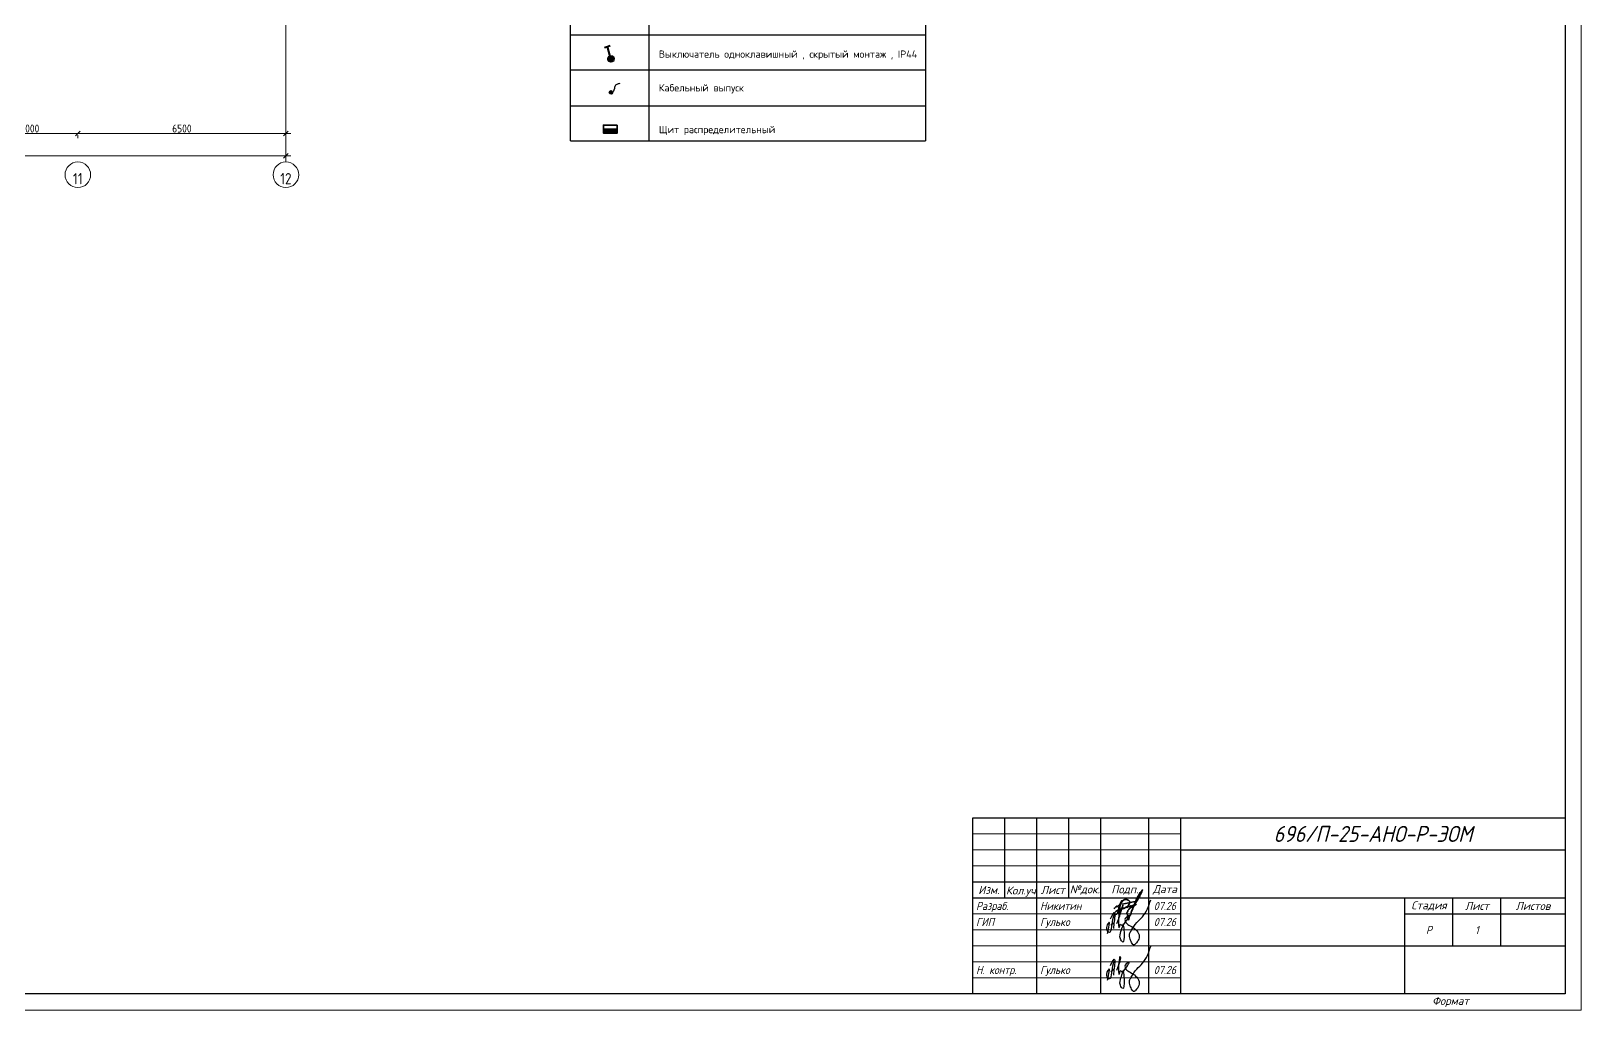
# Model space of a CAD drawing. Header units: millimetres. Extents: x -32 to 417638015, y -35 to 175284279.
# Drawn here: x 416933212 to 416981638, y 175200179 to 175230761 of the extents above; entities that cross this region are included whole.
import ezdxf
from ezdxf.enums import TextEntityAlignment as Align

# ---------------------------------------------------------------- set-up
doc = ezdxf.new("R2010")
doc.units = ezdxf.units.MM
doc.linetypes.add('ADSK_Линия сетки', pattern=[25, 20, -2.5, 0, -2.5])
for name, color, linetype in [('PDF _!!ОБН', 5, 'Continuous'), ('PDF __ЭМ_Кабельный вывод', 1, 'Continuous'), ('PDF _SHTAMPS', 7, 'Continuous'), ('PDF _Текст', 7, 'Continuous'), ('PDF _ЭОМ_Щит', 5, 'Continuous'), ('RAMKA', 7, 'Continuous')]:
    doc.layers.add(name, color=color, linetype=linetype)
for name, color, linetype, lineweight in [('Оси', 253, 'Continuous', 9), ('ПП_Оформление_подписи_ГИП_Гулько', 5, 'Continuous', 30), ('ПП_Оформление_подписи_Разраб_ЭОМ_Никитин', 5, 'Continuous', 30), ('Размеры', 7, 'Continuous', 9), ('ШТРИХОВКА', 252, 'Continuous', 15)]:
    doc.layers.add(name, color=color, linetype=linetype, lineweight=lineweight)
doc.layers.add('Подписи', color=7, linetype='Continuous', lineweight=9, true_color=0x312af4)
doc.styles.add('GOST Common', font='GOST_Common.ttf', dxfattribs={"width": 0.9, "height": 350})
doc.styles.add('GOST Common_1', font='GOST_Common.ttf', dxfattribs={"width": 0.9, "height": 250})
doc.styles.add('PDF ISOCPEUR', font='isocpeur.ttf')
doc.styles.add('RAMKA', font='isocpeur.ttf', dxfattribs={"oblique": 15, "height": 5})
doc.styles.get("Standard").update_dxf_attribs({"font": 'arial.ttf'})
doc.dimstyles.new('ADSK_Основной_2_5_мм', dxfattribs={"dimscale": 304.8, "dimtxt": 251.428749, "dimasz": 0.463911, "dimexe": 0.492126, "dimexo": 0.492126, "dimgap": 0.098425, "dimtad": 1, "dimrnd": 0.01, "dimdsep": 46, "dimtxsty": 'GOST Common_1', "dimblk1": 'OBLIQUE', "dimblk2": 'OBLIQUE', "dimsah": 1, "dimcen": 0.09, "dimdle": 0.492126, "dimazin": 2, "dimtfac": 1, "dimtdec": 4, "dimtix": 1, "dimtmove": 0, "dimatfit": 3, "dimfxl": 1, "dimtvp": 1, "dimtolj": 1, "dimtzin": 0, "dimlwd": 20, "dimlwe": 20, "dimarcsym": 2})

# ---------------------------------------------------------------- blocks, each defined once
blk = doc.blocks.new('_Oblique')
at = {"color": 0, "linetype": 'ByBlock', "lineweight": -2}
blk.add_line((-0.5, -0.5), (0.5, 0.5), dxfattribs=at)
blk = doc.blocks.new('*D181')
at = {"layer": 'Defpoints', "color": 0, "transparency": 16777216}
for p in [(46536, -3702), (49536, -3702), (49536, -3802)]:
    blk.add_point(p, dxfattribs=at)
at = {"layer": 'Размеры', "color": 0, "transparency": 16777216}
for p, q in [((46386, -3802), (49686, -3802)), ((46536, -3852), (46536, -3952)), ((49536, -3852), (49536, -3952))]:
    blk.add_line(p, q, dxfattribs=at)
at = {"layer": 'Размеры', "color": 0, "transparency": 16777216, "xscale": 141.4, "yscale": 141.4, "zscale": 141.4, "rotation": 180}
blk.add_blockref('_Oblique', (46536, -3802), dxfattribs=at)
at = {"layer": 'Размеры', "color": 0, "transparency": 16777216, "xscale": 141.4, "yscale": 141.4, "zscale": 141.4}
blk.add_blockref('_Oblique', (49536, -3802), dxfattribs=at)
at = {"layer": 'Размеры', "color": 0, "transparency": 16777216, "insert": (48036, -3647), "char_height": 250, "width": 756.84, "attachment_point": 5, "style": 'GOST Common_1'}
blk.add_mtext('\\A1;3000', dxfattribs=at)
blk = doc.blocks.new('*D182')
at = {"layer": 'Defpoints', "color": 0, "transparency": 16777216}
for p in [(49536, -3702), (56036, -3702), (56036, -3802)]:
    blk.add_point(p, dxfattribs=at)
at = {"layer": 'Размеры', "color": 0, "transparency": 16777216}
for p, q in [((49386, -3802), (56186, -3802)), ((49536, -3852), (49536, -3952)), ((56036, -3852), (56036, -3952))]:
    blk.add_line(p, q, dxfattribs=at)
at = {"layer": 'Размеры', "color": 0, "transparency": 16777216, "xscale": 141.4, "yscale": 141.4, "zscale": 141.4, "rotation": 180}
blk.add_blockref('_Oblique', (49536, -3802), dxfattribs=at)
at = {"layer": 'Размеры', "color": 0, "transparency": 16777216, "xscale": 141.4, "yscale": 141.4, "zscale": 141.4}
blk.add_blockref('_Oblique', (56036, -3802), dxfattribs=at)
at = {"layer": 'Размеры', "color": 0, "transparency": 16777216, "insert": (52786, -3647), "char_height": 250, "width": 756.84, "attachment_point": 5, "style": 'GOST Common_1'}
blk.add_mtext('\\A1;6500', dxfattribs=at)
blk = doc.blocks.new('*D183')
at = {"layer": 'Defpoints', "color": 0, "transparency": 16777216}
for p in [(-5814, -4402), (56036, -4402), (56036, -4502)]:
    blk.add_point(p, dxfattribs=at)
at = {"layer": 'Размеры', "color": 0, "transparency": 16777216}
for p, q in [((-5964, -4502), (56186, -4502)), ((-5814, -4552), (-5814, -4652)), ((56036, -4552), (56036, -4652))]:
    blk.add_line(p, q, dxfattribs=at)
at = {"layer": 'Размеры', "color": 0, "transparency": 16777216, "xscale": 141.4, "yscale": 141.4, "zscale": 141.4, "rotation": 180}
blk.add_blockref('_Oblique', (-5814, -4502), dxfattribs=at)
at = {"layer": 'Размеры', "color": 0, "transparency": 16777216, "xscale": 141.4, "yscale": 141.4, "zscale": 141.4}
blk.add_blockref('_Oblique', (56036, -4502), dxfattribs=at)
at = {"layer": 'Размеры', "color": 0, "transparency": 16777216, "insert": (25111, -4347), "char_height": 250, "width": 889.8, "attachment_point": 5, "style": 'GOST Common_1'}
blk.add_mtext('\\A1;61850', dxfattribs=at)
blk = doc.blocks.new('A$Cb06f03d6')
at = {"layer": 'ПП_Оформление_подписи_ГИП_Гулько'}
blk.add_line((-125812, 86151), (-99010, 105567), dxfattribs=at)
for points in [[(48334, 37486), (96196, 107493), (144753, 156012), (214812, 300877)], [(-153665, 12505), (-142841, 105790), (-159754, 76722), (-152989, 32784), (-137429, 26024), (-117811, 71315), (-98869, 164600), (-92504, 179742), (-92297, 176756)], [(-128360, 138738), (-93552, 187518), (-92504, 179742), (-97797, 114560), (-104164, 55600)], [(-75533, 97324), (-42210, 189000), (-42210, 208026), (-48269, 212783), (-52164, 202837), (-57357, 65757), (-56924, 62730), (-40479, 94297), (-32257, 83054), (-17543, 96459), (-18408, 94730), (-18706, 73957), (-12202, 5501), (-23909, -59489), (-44288, -31326), (-39549, 31070), (-17839, 86088), (28122, 165376), (-2229, 141546), (2107, 106452), (39396, 79590), (85790, 47095), (115708, 735), (107904, -44757), (87958, -72486), (68013, -84185), (56306, -72920)], [(56306, -72920), (39460, -35096), (34790, 9574), (48334, 37486)]]:
    blk.add_spline(points, degree=3, dxfattribs=at)
blk = doc.blocks.new('Никитин И.В. подпись')
at = {"color": 5, "lineweight": 35}
for points in [[(0, 0), (602, -1724), (2007, -2407), (3934, -2407), (6143, -802), (8311, 442), (9997, 1445), (11403, 2529), (12527, 3050), (13611, 2408), (15217, 2408), (17425, 3331), (19794, 4575), (21240, 5378), (22324, 5378), (23207, 3893), (23207, 3291), (28419, 5040), (34273, 8632), (43207, 17047), (50303, 27442), (55952, 36883), (62532, 48513), (67769, 59084), (72802, 69346), (75472, 74169), (78039, 81045), (79261, 83531), (75163, 79486), (71013, 74068), (65109, 66390), (62179, 61575), (59008, 56240), (56180, 50874), (51628, 41792), (48349, 33799), (44744, 25479), (41658, 16928), (38577, 9394), (35036, 222), (29326, -12715), (25523, -22346), (22704, -29814), (19481, -38250), (16561, -44005), (15820, -46019), (12174, -57338), (9438, -62595), (8070, -62595), (6749, -61249), (5999, -57223), (5999, -43279), (5999, -38153), (2629, -32924), (1836, -31590), (3630, -26797), (4762, -24498), (7660, -18166), (10828, -13721), (13524, -9949), (15882, -7592), (19252, -5100), (27677, -49), (35068, 4388), (40499, 7484), (49708, 13124)], [(-61141, -9119), (-56920, -4180), (-51478, 315), (-48257, 3367), (-47749, 4833), (-47749, 2430), (-47421, 1774), (-46569, 1403), (-45257, 1403), (-44361, 1818), (-40252, 5103), (-35357, 8946), (-30113, 14561), (-27569, 17068), (-25591, 20069), (-22835, 23741), (-21480, 28085), (-21480, 30147), (-22085, 30681), (-22903, 30681), (-23259, 30681), (-24184, 29614), (-24682, 28619), (-26710, 25099), (-28240, 21473), (-30339, 16283), (-33957, 4766), (-36631, -4274), (-38624, -14132), (-40786, -23569), (-44096, -30947), (-47059, -34122), (-49096, -35520), (-51630, -36412), (-54343, -36412), (-56664, -35591), (-58342, -34485), (-59056, -32345), (-58627, -29384), (-57235, -27351), (-53201, -23427), (-49774, -20822), (-44738, -17276), (-40454, -15564), (-37848, -14280), (-31137, -12104), (-25293, -10424), (-13570, -7108), (-5634, -3792), (1195, 873), (6533, 4946), (12124, 11398), (15268, 17253), (16169, 22480), (15268, 27238), (13103, 30122), (9749, 32825), (5774, 35220), (2203, 36625), (-4037, 36625), (-7969, 35904), (-13812, 33165), (-18538, 29849), (-21618, 25620), (-26152, 18460), (-28224, 13858), (-30608, 6833), (-31764, 2065), (-32434, -877), (-32817, -2860), (-33290, -5472), (-33874, -9228), (-35328, -17258), (-39288, -34300), (-34394, -13004)], [(-28077, -24913), (-17323, 8593)], [(-20379, 13407), (42726, 27296)], [(-12124, -2986), (-13038, -5766), (-12685, -6817), (-12402, -6759)]]:
    blk.add_spline(points, degree=3, dxfattribs=at)
blk = doc.blocks.new('*U1108')
at = {"lineweight": 30, "transparency": 33554687}
for p, q in [((999, 5), (999, 60)), ((999, 60), (1184, 60)), ((1009, 35), (1009, 60)), ((1019, 5), (1019, 60)), ((1029, 35), (1029, 60)), ((1039, 5), (1039, 60)), ((1054, 5), (1054, 60)), ((1064, 5), (1064, 60)), ((1064, 50), (1184, 50)), ((999, 40), (1064, 40)), ((999, 35), (1064, 35)), ((1064, 35), (1184, 35)), ((1134, 20), (1134, 35)), ((1149, 20), (1149, 35)), ((1164, 20), (1164, 35)), ((1134, 30), (1184, 30)), ((1064, 20), (1184, 20)), ((1134, 5), (1134, 20))]:
    blk.add_line(p, q, dxfattribs=at)
at = {"lineweight": 20, "transparency": 33554687}
for p, q in [((999, 55), (1064, 55)), ((999, 50), (1064, 50)), ((999, 45), (1064, 45)), ((999, 30), (1064, 30)), ((999, 25), (1064, 25)), ((999, 20), (1064, 20)), ((999, 15), (1064, 15)), ((999, 10), (1064, 10))]:
    blk.add_line(p, q, dxfattribs=at)
at = {"lineweight": 5, "transparency": 33554687}
blk.add_lwpolyline([(0, 0), (0, 841), (1189, 841), (1189, 0)], close=True, dxfattribs=at)
at = {"lineweight": 30, "transparency": 33554687}
blk.add_lwpolyline([(20, 5), (20, 836), (1184, 836), (1184, 5)], close=True, dxfattribs=at)
at = {"layer": 'Подписи', "transparency": 33554687, "xscale": 3.662109375000001e-05, "yscale": 3.662109375000001e-05, "zscale": 3.662109375000001e-05}
blk.add_blockref('A$Cb06f03d6', (1046.71, 23.41), dxfattribs=at)
at = {"layer": 'ПП_Оформление_подписи_ГИП_Гулько', "transparency": 33554687, "xscale": 3.662109375000001e-05, "yscale": 3.662109375000001e-05, "zscale": 3.662109375000001e-05}
blk.add_blockref('A$Cb06f03d6', (1046.71, 8.87), dxfattribs=at)
at = {"layer": 'ПП_Оформление_подписи_Разраб_ЭОМ_Никитин', "transparency": 33554687, "xscale": 6.346291230164351e-05, "yscale": 6.346291230164351e-05, "zscale": 6.346291230164351e-05}
blk.add_blockref('Никитин И.В. подпись', (1046.98, 32.19), dxfattribs=at)
at = {"transparency": 33554687, "char_height": 2.5, "style": 'RAMKA'}
for s, insert, width, attachment_point in [('Лист', (1024, 37.5), 10, 5), ('№док.', (1034, 37.5), 10, 5), ('Подп.', (1046.5, 37.5), 15, 5), ('Дата', (1059, 37.5), 10, 5), ('Изм.', (1004, 37.5), 10, 5), ('Кол.уч', (1014, 37), 10, 5), ('Стадия', (1141.5, 32.5), 15, 5), ('Лист', (1156.5, 32.5), 15, 5), ('Листов', (1174, 32.5), 20, 5), ('Формат  ', (1154, 2.5), 95, 6)]:
    blk.add_mtext(s, dxfattribs=dict(at, insert=insert, width=width, attachment_point=attachment_point))
at = {"transparency": 33554687, "style": 'RAMKA', "oblique": 15, "width": 0.9}
for tag, height, p in [('СТРАНИЦА', 0.00025, (1184, 836)), ('ДАТА1', 2.5, (1059, 32.5)), ('ДАТА2', 2.5, (1059, 27.5)), ('СТАДИЯ', 2.5, (1141.5, 25)), ('ЛИСТ', 2.5, (1156.5, 25)), ('ЛИСТОВ', 2.5, (1174, 25)), ('ДАТА3', 2.5, (1059, 22.5)), ('ДАТА4', 2.5, (1059, 17.5)), ('ДАТА5', 2.5, (1059, 12.5)), ('ДАТА6', 2.5, (1059, 7.5))]:
    blk.add_attdef(tag, text='', height=height, dxfattribs=at).set_placement(p, align=Align.MIDDLE_CENTER)
at = {"transparency": 33554687, "style": 'RAMKA', "oblique": 15, "width": 0.9, "flags": 8}
blk.add_attdef('ШИФР', text='', height=5, dxfattribs=at).set_placement((1124, 55), align=Align.MIDDLE_CENTER)
at = {"transparency": 33554687, "style": 'RAMKA', "oblique": 15, "width": 0.9}
for tag, p in [('ДОЛЖНОСТЬ1', (1000, 32.5)), ('ФИО1', (1020, 32.5)), ('ДОЛЖНОСТЬ2', (1000, 27.5)), ('ФИО2', (1020, 27.5)), ('ДОЛЖНОСТЬ3', (1000, 22.5)), ('ФИО3', (1020, 22.5)), ('ДОЛЖНОСТЬ4', (1000, 17.5)), ('ФИО4', (1020, 17.5)), ('ДОЛЖНОСТЬ5', (1000, 12.5)), ('ФИО5', (1020, 12.5)), ('ДОЛЖНОСТЬ6', (1000, 7.5)), ('ФИО6', (1020, 7.5))]:
    blk.add_attdef(tag, text='', height=2.5, dxfattribs=at).set_placement(p, align=Align.MIDDLE_LEFT)
at = {"lineweight": 5, "transparency": 33554687, "oblique": 15, "width": 0.9}
for tag, flags, p in [('КОМПАНИЯ', 150, (1159, 12.5)), ('НАИМЕНОВАНИЕ', 128, (1099, 12.5)), ('КОМПЛЕКТ', 170, (1099, 27.5))]:
    blk.add_attdef(tag, text='', height=2.5, dxfattribs=dict(at, flags=flags)).set_placement(p, align=Align.MIDDLE_CENTER)
at = {"lineweight": 9, "transparency": 33554687, "oblique": 15, "width": 0.9, "flags": 26}
blk.add_attdef('ОБЪЕКТ', text='', height=2.5, dxfattribs=at).set_placement((1124, 42.5), align=Align.MIDDLE_CENTER)
at = {"transparency": 33554687, "style": 'RAMKA', "oblique": 15, "width": 0.9, "flags": 8}
blk.add_attdef('ФОРМАТЛИСТА', text='', height=2.5, dxfattribs=at).set_placement((1155, 2.5), align=Align.MIDDLE_LEFT)
blk = doc.blocks.new('План 2 этажа')
at = {"lineweight": 9}
h = blk.add_hatch(dxfattribs=at)
h.set_pattern_fill('ANSI34', color=8, scale=20)
h.set_pattern_definition([(45, (686.36, 338.7), (-269.4077, 269.4077), []), (45, (776.16, 338.7), (-269.4077, 269.4077), []), (45, (865.96, 338.7), (-269.4077, 269.4077), []), (45, (955.77, 338.7), (-269.4077, 269.4077), [])])
h.paths.add_polyline_path([(44851.357, 8633.7), (44751.357, 8633.7), (44751.357, 5758.7), (44851.357, 5758.7), (44851.357, 5765.757)])
h.paths.add_polyline_path([(44851.357, 8965.757), (44141.357, 8965.757), (44141.357, 8865.757), (44751.357, 8865.757), (44751.357, 8633.7), (44851.357, 8633.7)])
h.paths.add_polyline_path([(43071.357, 8965.757), (42607.411, 8965.757), (42608.511, 8865.757), (43071.357, 8865.757)])
h.paths.add_polyline_path([(44839.469, 4703.7), (44851.357, 4703.7), (44851.357, 5758.7), (44751.357, 5758.7), (44751.357, 4703.7), (44826.357, 4703.7)])
h.paths.add_polyline_path([(38937.342, -5867.992), (39332.842, -5867.992), (39332.842, -5096.401), (38937.342, -5096.401)], flags=9)
h.paths.add_polyline_path([(487.342, -5523.806), (882.842, -5523.806), (882.842, -4752.215), (487.342, -4752.215)], flags=9)
h.paths.add_polyline_path([(3487.342, -5523.806), (3882.842, -5523.806), (3882.842, -4752.215), (3487.342, -4752.215)], flags=9)
h.paths.add_polyline_path([(7622.042, -5523.806), (8049.042, -5523.806), (8049.042, -4752.215), (7622.042, -4752.215)], flags=9)
h.paths.add_polyline_path([(10637.342, -5523.806), (11032.842, -5523.806), (11032.842, -4752.215), (10637.342, -4752.215)], flags=9)
h.paths.add_polyline_path([(18537.342, -5523.806), (18932.842, -5523.806), (18932.842, -4752.215), (18537.342, -4752.215)], flags=9)
h.paths.add_polyline_path([(31035.791, -5523.806), (31431.291, -5523.806), (31431.291, -4752.215), (31035.791, -4752.215)], flags=9)
h.paths.add_polyline_path([(42337.342, -5523.806), (42732.842, -5523.806), (42732.842, -4752.215), (42337.342, -4752.215)], flags=9)
h.paths.add_polyline_path([(49290.092, -5523.806), (49780.092, -5523.806), (49780.092, -4752.215), (49290.092, -4752.215)], flags=9)
h.paths.add_polyline_path([(-5981.158, -5523.806), (-5648.658, -5523.806), (-5648.658, -4752.215), (-5981.158, -4752.215)], flags=9)
h.paths.add_polyline_path([(55758.592, -5523.806), (56311.592, -5523.806), (56311.592, -4752.215), (55758.592, -4752.215)], flags=9)
h.paths.add_polyline_path([(-10042.694, -119.379), (-9584.194, -119.379), (-9584.194, 652.212), (-10042.694, 652.212)], flags=9)
h.paths.add_polyline_path([(-10026.944, 8180.621), (-9599.944, 8180.621), (-9599.944, 8952.212), (-10026.944, 8952.212)], flags=9)
h.paths.add_polyline_path([(-10011.644, 12830.621), (-9616.144, 12830.621), (-9616.144, 13602.212), (-10011.644, 13602.212)], flags=9)
h.paths.add_polyline_path([(-10042.694, 20130.621), (-9584.194, 20130.621), (-9584.194, 20902.212), (-10042.694, 20902.212)], flags=9)
h.paths.add_polyline_path([(-10011.644, 36430.621), (-9616.144, 36430.621), (-9616.144, 37202.212), (-10011.644, 37202.212)], flags=9)
h.paths.add_polyline_path([(-10058.894, 42930.621), (-9568.894, 42930.621), (-9568.894, 43702.212), (-10058.894, 43702.212)], flags=9)
h.paths.add_polyline_path([(-10026.944, 1680.621), (-9599.944, 1680.621), (-9599.944, 2452.212), (-10026.944, 2452.212)], flags=9)
h.paths.add_polyline_path([(46258.592, -5523.806), (46811.592, -5523.806), (46811.592, -4752.215), (46258.592, -4752.215)], flags=9)
at = {"layer": 'Оси', "color": 8, "linetype": 'ADSK_Линия сетки'}
blk.add_line((56035.923, -4690.674), (56035.923, 43330.545), dxfattribs=at)
at = {"layer": 'Оси', "color": 8, "lineweight": 20}
for centre, start, end in [((49535.923, -5090.674), 360, 180), ((56035.923, -5090.674), 360, 180), ((49535.923, -5090.674), 180, 360), ((56035.923, -5090.674), 180, 360)]:
    blk.add_arc(centre, 400, start, end, dxfattribs=at)
at = {"layer": 'Оси', "color": 8, "char_height": 350, "attachment_point": 5, "line_spacing_factor": 1.022766, "style": 'GOST Common'}
for s, insert, width in [('\\pxqc,t0.25714,0.51429,0.77143,1.02857,1.28571,1.54286,1.8,2.05714,2.31429,2.57143,2.82857,3.08571,3.34286,3.6,3.85714,4.11429,4.37143,4.62857,4.88571,5.14286,5.4,5.65714,5.91429,6.17143,6.42857,6.68571,6.94286,7.2,7.45714,7.71429,7.97143,8.22857;{11}', (49535.092, -5213.579), 315.9), ('\\pxqc,t0.25714,0.51429,0.77143,1.02857,1.28571,1.54286,1.8,2.05714,2.31429,2.57143,2.82857,3.08571,3.34286,3.6,3.85714,4.11429,4.37143,4.62857,4.88571,5.14286,5.4,5.65714,5.91429,6.17143,6.42857,6.68571,6.94286,7.2,7.45714,7.71429,7.97143,8.22857;{12}', (56035.092, -5213.579), 387)]:
    blk.add_mtext(s, dxfattribs=dict(at, insert=insert, width=width))
at = {"layer": 'Размеры', "color": 8}
for base, p1, p2, override, picture, middle in [((49535.923, -3802.391), (46535.923, -3702.406), (49535.923, -3702.406), {"dimpost": '<>', "dimfxl": 3000, "dimlwd": 65535, "dimlwe": 65535}, '*D181', (48035.923, -3647.391)), ((56035.923, -3802.391), (49535.923, -3702.406), (56035.923, -3702.406), {"dimpost": '<>', "dimfxl": 6500, "dimlwd": 65535, "dimlwe": 65535}, '*D182', (52785.923, -3647.391)), ((56035.923, -4502.391), (-5814.077, -4402.406), (56035.923, -4402.406), {"dimpost": '<>', "dimfxl": 61850, "dimlwd": 65535, "dimlwe": 65535}, '*D183', (25110.923, -4347.391))]:
    dim = blk.add_linear_dim(base=base, p1=p1, p2=p2, dimstyle='ADSK_Основной_2_5_мм', override=override, dxfattribs=at)
    dim.commit()
    dim.dimension.update_dxf_attribs({"geometry": picture, "text_midpoint": middle})

msp = doc.modelspace()

# ---------------------------------------------------------------- linework, layer by layer
at = {"layer": 'PDF _!!ОБН', "lineweight": 40}
for points in [[(416951130, 175230249), (416951219, 175230274)], [(416951308, 175229969), (416951219, 175230274), (416951308, 175230304)]]:
    msp.add_lwpolyline(points, dxfattribs=at)
at = {"layer": 'PDF _!!ОБН', "lineweight": 0}
for points in [[(416951257, 175229931), (416951413, 175229931), (416951257, 175229931)], [(416951269, 175229944), (416951401, 175229944), (416951269, 175229944)], [(416951295, 175229965), (416951375, 175229965), (416951295, 175229965)]]:
    msp.add_lwpolyline(points, dxfattribs=at)
at = {"layer": 'PDF _!!ОБН', "lineweight": 40}
msp.add_circle((416951331, 175229887), 91, dxfattribs=at)
at = {"layer": 'PDF _!!ОБН', "transparency": 33554559}
for points in [[(416951248, 175229914), (416951422, 175229914), (416951244, 175229901)], [(416951422, 175229914), (416951244, 175229901), (416951422, 175229901)], [(416951244, 175229901), (416951422, 175229901), (416951244, 175229897)], [(416951422, 175229901), (416951244, 175229897), (416951426, 175229897)], [(416951244, 175229897), (416951426, 175229897), (416951244, 175229884)], [(416951426, 175229897), (416951244, 175229884), (416951426, 175229884)], [(416951244, 175229884), (416951426, 175229884), (416951244, 175229880)], [(416951426, 175229884), (416951244, 175229880), (416951426, 175229880)], [(416951244, 175229880), (416951426, 175229880), (416951244, 175229868)], [(416951426, 175229880), (416951244, 175229868), (416951422, 175229868)], [(416951244, 175229868), (416951422, 175229868), (416951248, 175229863)], [(416951257, 175229931), (416951413, 175229931), (416951248, 175229918)], [(416951413, 175229931), (416951248, 175229918), (416951418, 175229918)], [(416951248, 175229918), (416951418, 175229918), (416951248, 175229914)], [(416951418, 175229918), (416951248, 175229914), (416951422, 175229914)], [(416951422, 175229868), (416951248, 175229863), (416951422, 175229863)], [(416951248, 175229863), (416951422, 175229863), (416951248, 175229851)], [(416951422, 175229863), (416951248, 175229851), (416951418, 175229851)], [(416951248, 175229851), (416951418, 175229851), (416951253, 175229846)], [(416951418, 175229851), (416951253, 175229846), (416951418, 175229846)], [(416951253, 175229846), (416951418, 175229846), (416951257, 175229838)], [(416951269, 175229944), (416951401, 175229944), (416951257, 175229931)], [(416951401, 175229944), (416951257, 175229931), (416951413, 175229931)], [(416951413, 175229931), (416951257, 175229931), (416951257, 175229931)], [(416951418, 175229846), (416951257, 175229838), (416951413, 175229838)], [(416951257, 175229838), (416951413, 175229838), (416951261, 175229829)], [(416951413, 175229838), (416951261, 175229829), (416951409, 175229829)], [(416951261, 175229829), (416951409, 175229829), (416951269, 175229821)], [(416951278, 175229956), (416951388, 175229956), (416951269, 175229944)], [(416951388, 175229956), (416951269, 175229944), (416951401, 175229944)], [(416951401, 175229944), (416951269, 175229944), (416951269, 175229944)], [(416951409, 175229829), (416951269, 175229821), (416951401, 175229821)], [(416951269, 175229821), (416951401, 175229821), (416951274, 175229817)], [(416951401, 175229821), (416951274, 175229817), (416951396, 175229817)], [(416951274, 175229817), (416951396, 175229817), (416951282, 175229808)], [(416951278, 175229956), (416951278, 175229956), (416951388, 175229956)], [(416951278, 175229956), (416951388, 175229956), (416951282, 175229956)], [(416951295, 175229965), (416951375, 175229965), (416951282, 175229956)], [(416951375, 175229965), (416951282, 175229956), (416951388, 175229956)], [(416951396, 175229817), (416951282, 175229808), (416951388, 175229808)], [(416951282, 175229808), (416951388, 175229808), (416951286, 175229804)], [(416951388, 175229808), (416951286, 175229804), (416951384, 175229804)], [(416951286, 175229804), (416951384, 175229804), (416951295, 175229800)], [(416951308, 175229969), (416951358, 175229969), (416951295, 175229965)], [(416951358, 175229969), (416951295, 175229965), (416951375, 175229965)], [(416951375, 175229965), (416951295, 175229965), (416951295, 175229965)], [(416951384, 175229804), (416951295, 175229800), (416951371, 175229800)], [(416951295, 175229800), (416951371, 175229800), (416951303, 175229800)], [(416951371, 175229800), (416951303, 175229800), (416951367, 175229800)], [(416951303, 175229800), (416951367, 175229800), (416951312, 175229796)], [(416951308, 175229969), (416951308, 175229969), (416951358, 175229969)], [(416951308, 175229969), (416951358, 175229969), (416951312, 175229969)], [(416951324, 175229973), (416951346, 175229973), (416951312, 175229969)], [(416951346, 175229973), (416951312, 175229969), (416951358, 175229969)], [(416951367, 175229800), (416951312, 175229796), (416951354, 175229796)], [(416951354, 175229796), (416951312, 175229796), (416951324, 175229796)], [(416951329, 175229973), (416951324, 175229973), (416951346, 175229973)], [(416951354, 175229796), (416951350, 175229796), (416951324, 175229796)], [(416951350, 175229796), (416951324, 175229796), (416951333, 175229791)]]:
    msp.add_solid(points, dxfattribs=at)
at = {"layer": 'PDF __ЭМ_Кабельный вывод', "lineweight": 30}
msp.add_lwpolyline([(416951606, 175229116, 0.121411), (416951511, 175229091, 0.13816), (416951449, 175229028)], format="xyb", dxfattribs=at)
msp.add_circle((416951334, 175228843), 57.2, dxfattribs=at)
for centre, radius, start, end in [((416951300, 175229004), 163, 280.4161, 300.846), ((416951325, 175228966), 121, 300.8432, 324.9253), ((416951351, 175228945), 86.8, 324.9292, 7.3651), ((416951554, 175228970), 116, 151.1734, 187.3638)]:
    msp.add_arc(centre, radius, start, end, dxfattribs=at)
at = {"layer": 'PDF __ЭМ_Кабельный вывод', "transparency": 33554559}
for points in [[(416951281, 175228862), (416951357, 175228786), (416951277, 175228858)], [(416951357, 175228786), (416951277, 175228858), (416951353, 175228782)], [(416951277, 175228858), (416951353, 175228782), (416951277, 175228854)], [(416951353, 175228782), (416951277, 175228854), (416951344, 175228782)], [(416951277, 175228854), (416951344, 175228782), (416951277, 175228845)], [(416951344, 175228782), (416951277, 175228845), (416951340, 175228782)], [(416951277, 175228845), (416951340, 175228782), (416951277, 175228841)], [(416951340, 175228782), (416951277, 175228841), (416951336, 175228782)], [(416951277, 175228841), (416951336, 175228782), (416951277, 175228837)], [(416951336, 175228782), (416951277, 175228837), (416951332, 175228782)], [(416951277, 175228837), (416951332, 175228782), (416951277, 175228828)], [(416951332, 175228782), (416951277, 175228828), (416951323, 175228782)], [(416951277, 175228828), (416951323, 175228782), (416951277, 175228824)], [(416951323, 175228782), (416951277, 175228824), (416951319, 175228782)], [(416951277, 175228824), (416951319, 175228782), (416951277, 175228820)], [(416951319, 175228782), (416951277, 175228820), (416951315, 175228786)], [(416951277, 175228820), (416951315, 175228786), (416951281, 175228811)], [(416951285, 175228875), (416951365, 175228790), (416951281, 175228866)], [(416951365, 175228790), (416951281, 175228866), (416951361, 175228786)], [(416951281, 175228866), (416951361, 175228786), (416951281, 175228862)], [(416951361, 175228786), (416951281, 175228862), (416951357, 175228786)], [(416951315, 175228786), (416951281, 175228811), (416951306, 175228786)], [(416951281, 175228811), (416951306, 175228786), (416951285, 175228807)], [(416951289, 175228879), (416951370, 175228794), (416951285, 175228875)], [(416951370, 175228794), (416951285, 175228875), (416951365, 175228790)], [(416951306, 175228786), (416951285, 175228807), (416951302, 175228790)], [(416951302, 175228790), (416951285, 175228807), (416951289, 175228803)], [(416951294, 175228883), (416951374, 175228799), (416951289, 175228879)], [(416951374, 175228799), (416951289, 175228879), (416951370, 175228794)], [(416951302, 175228790), (416951298, 175228794), (416951289, 175228803)], [(416951298, 175228794), (416951289, 175228803), (416951289, 175228799)], [(416951298, 175228883), (416951378, 175228803), (416951294, 175228883)], [(416951378, 175228803), (416951294, 175228883), (416951374, 175228799)], [(416951302, 175228888), (416951382, 175228807), (416951298, 175228883)], [(416951382, 175228807), (416951298, 175228883), (416951378, 175228803)], [(416951306, 175228892), (416951387, 175228811), (416951302, 175228888)], [(416951387, 175228811), (416951302, 175228888), (416951382, 175228807)], [(416951310, 175228896), (416951387, 175228816), (416951306, 175228892)], [(416951387, 175228816), (416951306, 175228892), (416951387, 175228811)], [(416951315, 175228896), (416951391, 175228820), (416951310, 175228896)], [(416951391, 175228820), (416951310, 175228896), (416951387, 175228816)], [(416951323, 175228896), (416951391, 175228828), (416951315, 175228896)], [(416951391, 175228828), (416951315, 175228896), (416951391, 175228820)], [(416951327, 175228896), (416951391, 175228833), (416951323, 175228896)], [(416951391, 175228833), (416951323, 175228896), (416951391, 175228828)], [(416951332, 175228900), (416951391, 175228837), (416951327, 175228896)], [(416951391, 175228837), (416951327, 175228896), (416951391, 175228833)], [(416951340, 175228900), (416951391, 175228845), (416951332, 175228900)], [(416951391, 175228845), (416951332, 175228900), (416951391, 175228837)], [(416951344, 175228896), (416951391, 175228849), (416951340, 175228900)], [(416951391, 175228849), (416951340, 175228900), (416951391, 175228845)], [(416951349, 175228896), (416951391, 175228854), (416951344, 175228896)], [(416951391, 175228854), (416951344, 175228896), (416951391, 175228849)], [(416951353, 175228896), (416951387, 175228862), (416951349, 175228896)], [(416951387, 175228862), (416951349, 175228896), (416951391, 175228854)], [(416951361, 175228892), (416951387, 175228866), (416951353, 175228896)], [(416951387, 175228866), (416951353, 175228896), (416951387, 175228862)], [(416951365, 175228892), (416951382, 175228871), (416951361, 175228892)], [(416951382, 175228871), (416951361, 175228892), (416951387, 175228866)], [(416951370, 175228888), (416951382, 175228875), (416951365, 175228892)], [(416951382, 175228875), (416951365, 175228892), (416951382, 175228871)], [(416951374, 175228883), (416951370, 175228888), (416951382, 175228875)]]:
    msp.add_solid(points, dxfattribs=at)
at = {"layer": 'PDF _SHTAMPS', "lineweight": 25}
for points in [[(416950067, 175227327), (416950067, 175229330), (416950067, 175241696), (416961163, 175241696)], [(416961163, 175241696), (416961163, 175227327)], [(416952518, 175240866), (416952518, 175227327)], [(416950067, 175230646), (416961163, 175230646)], [(416950067, 175229545), (416961163, 175229545)], [(416950067, 175228428), (416961163, 175228428)], [(416950067, 175227327), (416961163, 175227327)]]:
    msp.add_lwpolyline(points, dxfattribs=at)
at = {"layer": 'PDF _ЭОМ_Щит', "lineweight": 35}
msp.add_lwpolyline([(416951529, 175227824), (416951529, 175227570), (416951097, 175227570), (416951097, 175227824)], close=True, dxfattribs=at)
msp.add_lwpolyline([(416951097, 175227697), (416951529, 175227697)], dxfattribs=at)
at = {"layer": 'PDF _ЭОМ_Щит', "transparency": 33554559}
for points in [[(416951097, 175227570), (416951529, 175227570), (416951097, 175227697)], [(416951529, 175227570), (416951097, 175227697), (416951529, 175227697)]]:
    msp.add_solid(points, dxfattribs=at)

# ---------------------------------------------------------------- block references
at = {"layer": 'ШТРИХОВКА'}
msp.add_blockref('План 2 этажа', (416885140, 175231361), dxfattribs=at)

# ---------------------------------------------------------------- texts
at = {"layer": 'PDF _Текст', "char_height": 227.24, "attachment_point": 4, "style": 'PDF ISOCPEUR'}
for s, insert in [('Выключатель одноклавишный , скрытый монтаж , IP44', (416952828, 175230008)), ('Кабельный выпуск', (416952828, 175228954)), ('Щит распределительный', (416952828, 175227651))]:
    msp.add_mtext(s, dxfattribs=dict(at, insert=insert))

# ---------------------------------------------------------------- next in the draw order: block references
at = {"layer": 'RAMKA', "transparency": 33554687}
ref = msp.add_blockref('*U1108', (416862738, 175200179), dxfattribs=dict(at, xscale=100, yscale=100, zscale=100))
ref.add_attrib('ШИФР', '696/П-25-АНО-Р-ЭОМ', dxfattribs={"layer": '0', "transparency": 33554687, "height": 500, "style": 'RAMKA', "oblique": 15, "width": 0.9}).set_placement((416975138, 175205679), align=Align.MIDDLE_CENTER)
ref.add_attrib('СТАДИЯ', 'Р', dxfattribs={"layer": '0', "transparency": 33554687, "height": 250, "style": 'RAMKA', "oblique": 15, "width": 0.9}).set_placement((416976888, 175202679), align=Align.MIDDLE_CENTER)
ref.add_attrib('ЛИСТ', '1', dxfattribs={"layer": '0', "transparency": 33554687, "height": 250, "style": 'RAMKA', "oblique": 15, "width": 0.9}).set_placement((416978388, 175202679), align=Align.MIDDLE_CENTER)
ref.add_attrib('ДОЛЖНОСТЬ1', 'Разраб.', dxfattribs={"layer": '0', "transparency": 33554687, "height": 250, "style": 'RAMKA', "oblique": 15, "width": 0.9}).set_placement((416962738, 175203429), align=Align.MIDDLE_LEFT)
ref.add_attrib('ДОЛЖНОСТЬ2', 'ГИП', dxfattribs={"layer": '0', "transparency": 33554687, "height": 250, "style": 'RAMKA', "oblique": 15, "width": 0.9}).set_placement((416962738, 175202929), align=Align.MIDDLE_LEFT)
ref.add_attrib('ДОЛЖНОСТЬ5', 'Н. контр.', dxfattribs={"layer": '0', "transparency": 33554687, "height": 250, "style": 'RAMKA', "oblique": 15, "width": 0.9}).set_placement((416962738, 175201429), align=Align.MIDDLE_LEFT)
ref.add_attrib('ФИО1', 'Никитин', dxfattribs={"layer": '0', "transparency": 33554687, "height": 250, "style": 'RAMKA', "oblique": 15, "width": 0.9}).set_placement((416964738, 175203429), align=Align.MIDDLE_LEFT)
ref.add_attrib('ФИО2', 'Гулько', dxfattribs={"layer": '0', "transparency": 33554687, "height": 250, "style": 'RAMKA', "oblique": 15, "width": 0.9}).set_placement((416964738, 175202929), align=Align.MIDDLE_LEFT)
ref.add_attrib('ФИО5', 'Гулько', dxfattribs={"layer": '0', "transparency": 33554687, "height": 250, "style": 'RAMKA', "oblique": 15, "width": 0.9}).set_placement((416964738, 175201429), align=Align.MIDDLE_LEFT)
ref.add_attrib('ДАТА1', '07.26', dxfattribs={"layer": '0', "transparency": 33554687, "height": 250, "style": 'RAMKA', "oblique": 15, "width": 0.9}).set_placement((416968638, 175203429), align=Align.MIDDLE_CENTER)
ref.add_attrib('ДАТА2', '07.26', dxfattribs={"layer": '0', "transparency": 33554687, "height": 250, "style": 'RAMKA', "oblique": 15, "width": 0.9}).set_placement((416968638, 175202929), align=Align.MIDDLE_CENTER)
ref.add_attrib('ДАТА5', '07.26', dxfattribs={"layer": '0', "transparency": 33554687, "height": 250, "style": 'RAMKA', "oblique": 15, "width": 0.9}).set_placement((416968638, 175201429), align=Align.MIDDLE_CENTER)

doc.saveas('drawing.dxf')
